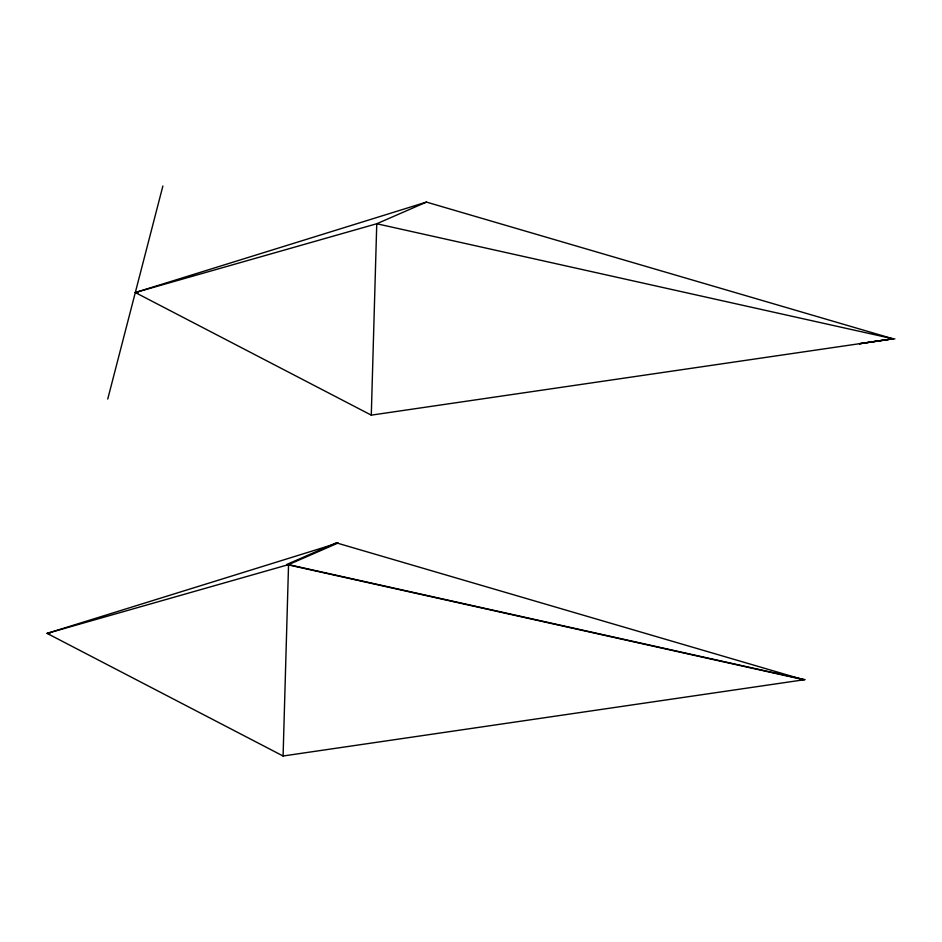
<?xml version="1.0" encoding="UTF-8"?>
<svg xmlns="http://www.w3.org/2000/svg" width="942" height="942" viewBox="0 0 942 942"><rect width="100%" height="100%" fill="white"/><g stroke="black" fill="none" stroke-linecap="round" stroke-linejoin="round"><path stroke-width="1.41" d="M283.083 756.002L288.546 564.611L338.213 542.957L47.1 633.389L283.083 756.002L804.809 679.653L288.546 564.611L47.1 633.389L49.95 633.554M371.289 415.139L376.753 223.749L426.432 202.094L893.016 338.79L859.54 343.736L893.016 338.79L376.753 223.749L135.307 292.526L371.289 415.139L893.016 338.79M107.741 399.043L162.884 185.998M426.432 202.094L135.307 292.526L138.156 292.691M888.647 338.531L894.9 338.908M800.017 679.359L804.809 679.653M336.329 542.839L286.662 564.505L802.925 679.535L336.329 542.839"/></g></svg>
